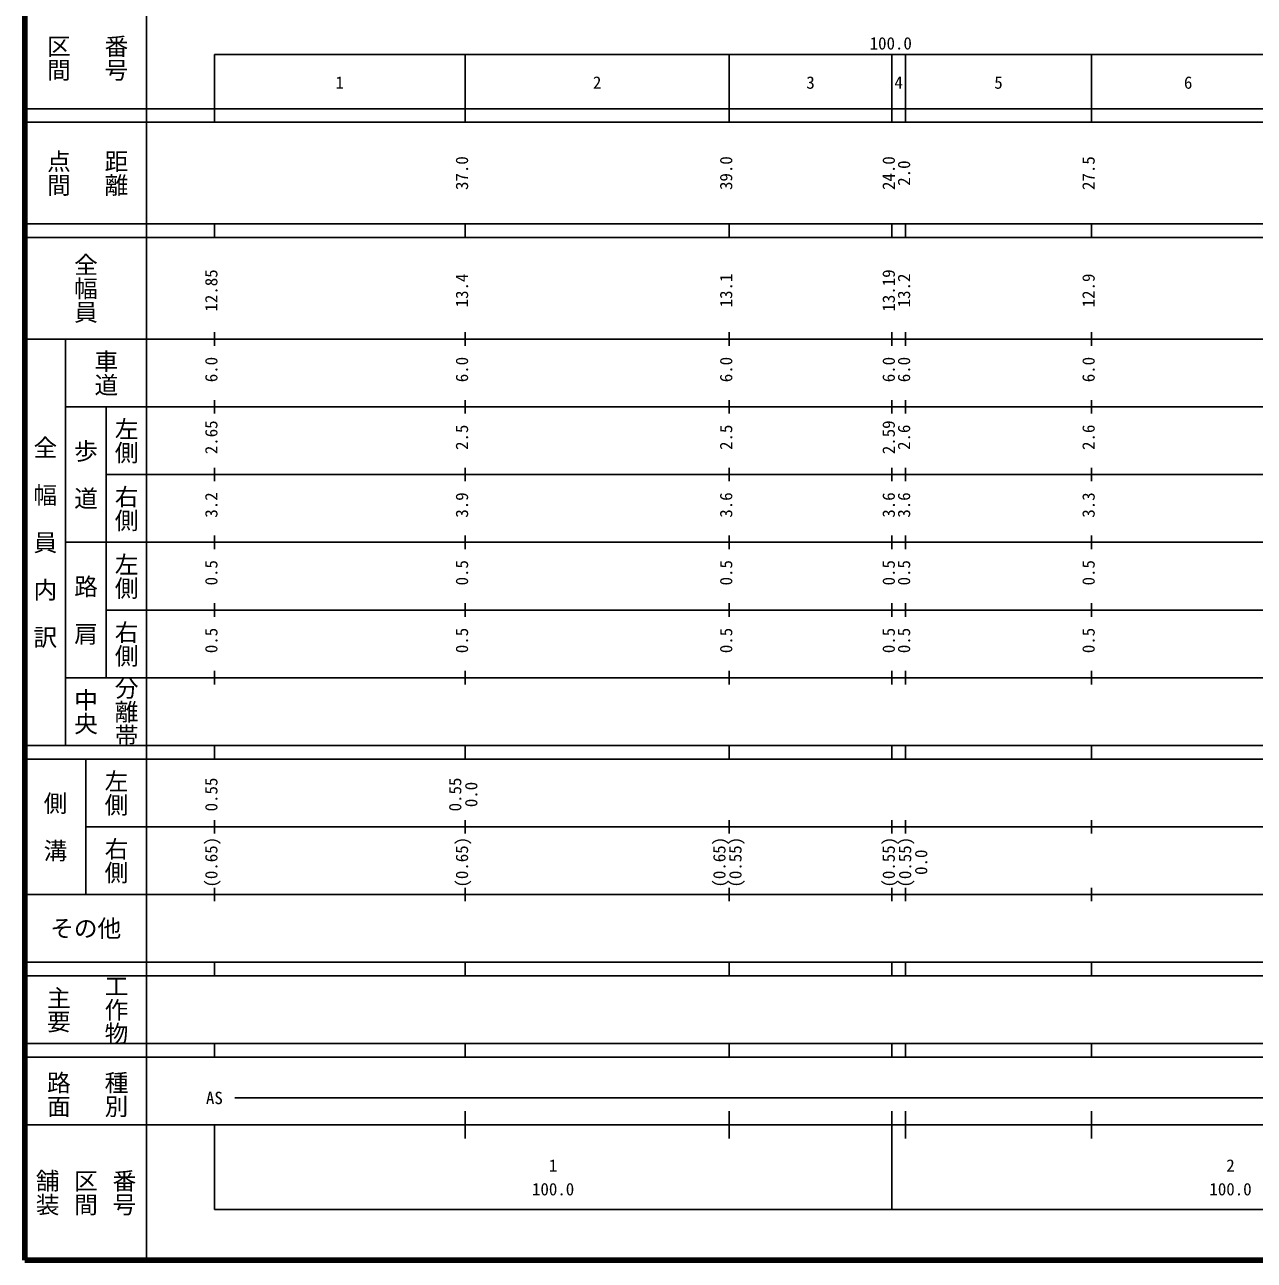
# Model space of a CAD drawing. Units: millimetres on the paper, enlarged 1000 times. Extents: x 40000 to 680000, y 20000 to 380000.
# Drawn here: x 40000 to 221510, y 20000 to 202409 of the extents above; entities that cross this region are included whole.
import ezdxf
from ezdxf.enums import TextEntityAlignment as Align

# ---------------------------------------------------------------- set-up
doc = ezdxf.new("R2010")
doc.units = ezdxf.units.MM
doc.header["$LTSCALE"] = 1000
doc.layers.add('M-TTL', color=2, linetype='Continuous', lineweight=140)
doc.layers.add('M-TTL-BAND', color=7, linetype='Continuous', lineweight=25)
doc.styles.add('@ＭＳ ゴシック', font='')
doc.styles.add('ＭＳ ゴシック', font='')
doc.styles.get('@ＭＳ ゴシック').set_extended_font_data('@MS Gothic')
doc.styles.get('ＭＳ ゴシック').set_extended_font_data('MS Gothic')

msp = doc.modelspace()

# ---------------------------------------------------------------- linework, layer by layer
at = {"layer": 'M-TTL'}
for p, q in [((40000, 380000), (40000, 20000)), ((40000, 20000), (680000, 20000))]:
    msp.add_line(p, q, dxfattribs=at)
at = {"layer": 'M-TTL-BAND'}
for p, q in [((58000, 370000), (58000, 20000)), ((68000, 198000), (579000, 198000)), ((68000, 198000), (68000, 188000)), ((105000, 188000), (105000, 198000)), ((144000, 188000), (144000, 198000)), ((168000, 188000), (168000, 198000)), ((170000, 188000), (170000, 198000)), ((197500, 188000), (197500, 198000)), ((40000, 190000), (579000, 190000)), ((40000, 188000), (579000, 188000)), ((40000, 173000), (579000, 173000)), ((68000, 171000), (68000, 173000)), ((105000, 171000), (105000, 173000)), ((144000, 171000), (144000, 173000)), ((168000, 171000), (168000, 173000)), ((170000, 171000), (170000, 173000)), ((197500, 171000), (197500, 173000)), ((40000, 171000), (579000, 171000)), ((68000, 155000), (68000, 157000)), ((105000, 155000), (105000, 157000)), ((144000, 155000), (144000, 157000)), ((168000, 155000), (168000, 157000)), ((170000, 155000), (170000, 157000)), ((197500, 155000), (197500, 157000)), ((40000, 156000), (579000, 156000)), ((46000, 96000), (46000, 156000)), ((46000, 146000), (579000, 146000)), ((52000, 146000), (52000, 106000)), ((68000, 145000), (68000, 147000)), ((105000, 145000), (105000, 147000)), ((144000, 145000), (144000, 147000)), ((168000, 145000), (168000, 147000)), ((170000, 145000), (170000, 147000)), ((197500, 145000), (197500, 147000)), ((68000, 135000), (68000, 137000)), ((105000, 135000), (105000, 137000)), ((144000, 135000), (144000, 137000)), ((168000, 135000), (168000, 137000)), ((170000, 135000), (170000, 137000)), ((197500, 135000), (197500, 137000)), ((52000, 136000), (579000, 136000)), ((46000, 126000), (579000, 126000)), ((68000, 125000), (68000, 127000)), ((105000, 125000), (105000, 127000)), ((144000, 125000), (144000, 127000)), ((168000, 125000), (168000, 127000)), ((170000, 125000), (170000, 127000)), ((197500, 125000), (197500, 127000)), ((68000, 115000), (68000, 117000)), ((105000, 115000), (105000, 117000)), ((144000, 115000), (144000, 117000)), ((168000, 115000), (168000, 117000)), ((170000, 115000), (170000, 117000)), ((197500, 115000), (197500, 117000)), ((52000, 116000), (579000, 116000)), ((46000, 106000), (579000, 106000)), ((68000, 105000), (68000, 107000)), ((105000, 105000), (105000, 107000)), ((144000, 105000), (144000, 107000)), ((168000, 105000), (168000, 107000)), ((170000, 105000), (170000, 107000)), ((197500, 105000), (197500, 107000)), ((40000, 96000), (579000, 96000)), ((68000, 94000), (68000, 96000)), ((105000, 94000), (105000, 96000)), ((144000, 94000), (144000, 96000)), ((168000, 94000), (168000, 96000)), ((170000, 94000), (170000, 96000)), ((197500, 94000), (197500, 96000)), ((40000, 94000), (579000, 94000)), ((49000, 94000), (49000, 74000)), ((49000, 84000), (579000, 84000)), ((68000, 83000), (68000, 85000)), ((105000, 83000), (105000, 85000)), ((144000, 83000), (144000, 85000)), ((168000, 83000), (168000, 85000)), ((170000, 83000), (170000, 85000)), ((197500, 83000), (197500, 85000)), ((68000, 73000), (68000, 75000)), ((105000, 73000), (105000, 75000)), ((144000, 73000), (144000, 75000)), ((168000, 73000), (168000, 75000)), ((170000, 73000), (170000, 75000)), ((197500, 73000), (197500, 75000)), ((40000, 74000), (579000, 74000)), ((40000, 64000), (579000, 64000)), ((68000, 62000), (68000, 64000)), ((105000, 62000), (105000, 64000)), ((144000, 62000), (144000, 64000)), ((168000, 62000), (168000, 64000)), ((170000, 62000), (170000, 64000)), ((197500, 62000), (197500, 64000)), ((40000, 62000), (579000, 62000)), ((40000, 52000), (579000, 52000)), ((68000, 50000), (68000, 52000)), ((105000, 50000), (105000, 52000)), ((144000, 50000), (144000, 52000)), ((168000, 50000), (168000, 52000)), ((170000, 50000), (170000, 52000)), ((197500, 50000), (197500, 52000)), ((40000, 50000), (579000, 50000)), ((71000, 44000), (347500, 44000)), ((105000, 38000), (105000, 42000)), ((144000, 38000), (144000, 42000)), ((168000, 27500), (168000, 42000)), ((170000, 38000), (170000, 42000)), ((197500, 38000), (197500, 42000)), ((40000, 40000), (579000, 40000)), ((68000, 40000), (68000, 27500)), ((68000, 27500), (579000, 27500))]:
    msp.add_line(p, q, dxfattribs=at)

# ---------------------------------------------------------------- texts
at = {"layer": 'M-TTL-BAND', "style": '@ＭＳ ゴシック'}
for s, p in [('番号', (53500, 197500)), ('区間', (45000, 197500)), ('点間', (45000, 180500)), ('距離', (53500, 180500)), ('全幅員', (49000, 163500)), ('車道', (52000, 151000)), ('左側', (55000, 141000)), ('全\u3000幅\u3000員\u3000内\u3000訳', (43000, 126000)), ('歩\u3000道', (49000, 136000)), ('右側', (55000, 131000)), ('左側', (55000, 121000)), ('路\u3000肩', (49000, 116000)), ('右側', (55000, 111000)), ('分離帯', (55000, 101000)), ('中央', (49000, 101000)), ('左側', (53500, 89000)), ('側\u3000溝', (44500, 84000)), ('右側', (53500, 79000)), ('主要', (45000, 57000)), ('工作物', (53500, 57000)), ('路面', (45000, 44500)), ('種別', (53500, 44500)), ('舗装', (43333, 30000)), ('区間', (49000, 30000)), ('番号', (54667, 30000))]:
    msp.add_text(s, height=2566, rotation=270, dxfattribs=at).set_placement(p, align=Align.MIDDLE_CENTER)
at = {"layer": 'M-TTL-BAND', "style": 'ＭＳ ゴシック'}
for s, p in [('100.0', (167844, 198195)), ('1', (86500, 192405)), ('2', (124500, 192405)), ('3', (156000, 192405)), ('4', (169000, 192405)), ('5', (183750, 192405)), ('6', (211750, 192405)), ('AS', (68000, 42500)), ('1', (118000, 32523)), ('2', (218000, 32523)), ('100.0', (118000, 29033)), ('100.0', (218000, 29033))]:
    msp.add_text(s, height=1833, dxfattribs=at).set_placement(p, align=Align.BOTTOM_CENTER)
for s, p in [('37.0', (106000, 180500)), ('39.0', (145000, 180500)), ('24.0', (169000, 180500)), ('27.5', (198500, 180500)), ('2.0', (171256, 180500)), ('12.85', (69000, 163174)), ('13.19', (169000, 163174)), ('13.4', (106000, 163174)), ('13.1', (145000, 163174)), ('13.2', (171256, 163174)), ('12.9', (198500, 163174)), ('6.0', (69000, 151500)), ('6.0', (106000, 151500)), ('6.0', (145000, 151500)), ('6.0', (169000, 151500)), ('6.0', (171256, 151500)), ('6.0', (198500, 151500)), ('2.65', (69000, 141500)), ('2.5', (106000, 141500)), ('2.5', (145000, 141500)), ('2.59', (169000, 141500)), ('2.6', (171256, 141500)), ('2.6', (198500, 141500)), ('3.2', (69000, 131500)), ('3.9', (106000, 131500)), ('3.6', (145000, 131500)), ('3.6', (169000, 131500)), ('3.6', (171256, 131500)), ('3.3', (198500, 131500)), ('0.5', (69000, 121500)), ('0.5', (106000, 121500)), ('0.5', (145000, 121500)), ('0.5', (169000, 121500)), ('0.5', (171256, 121500)), ('0.5', (198500, 121500)), ('0.5', (69000, 111500)), ('0.5', (106000, 111500)), ('0.5', (145000, 111500)), ('0.5', (169000, 111500)), ('0.5', (171256, 111500)), ('0.5', (198500, 111500)), ('0.55', (69000, 88764)), ('0.55', (105000, 88764)), ('0.0', (107370, 88764)), ('(0.65)', (69000, 78764)), ('(0.65)', (106000, 78764)), ('(0.65)', (144000, 78764)), ('(0.55)', (146370, 78764)), ('(0.55)', (169000, 78764)), ('(0.55)', (171416, 78764)), ('0.0', (173786, 78764))]:
    msp.add_text(s, height=1833, rotation=90, dxfattribs=at).set_placement(p, align=Align.BOTTOM_CENTER)
msp.add_text('その他', height=2566, dxfattribs=at).set_placement((49000, 69000), align=Align.MIDDLE_CENTER)

doc.saveas('drawing.dxf')
